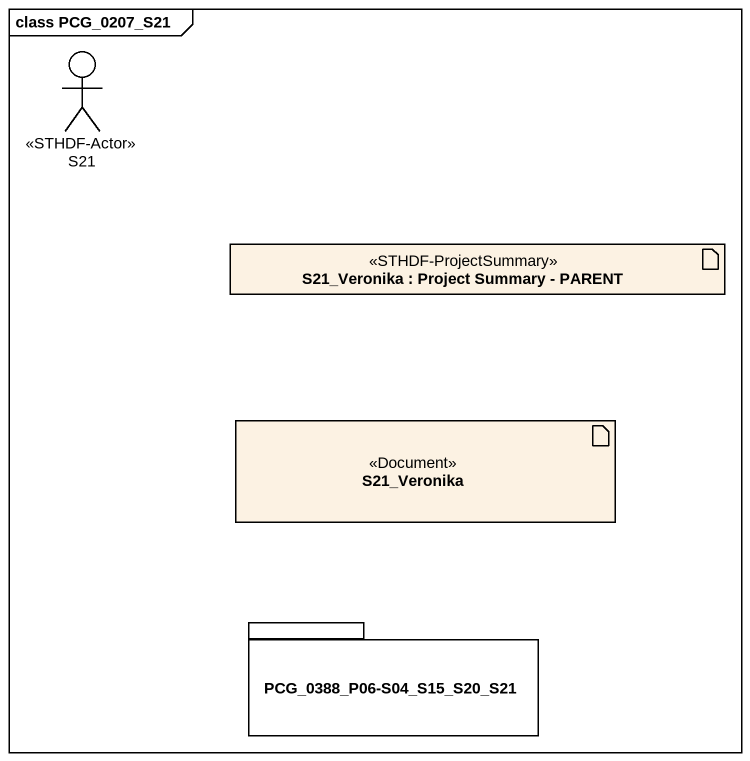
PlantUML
@startuml
mainframe class PCG_0207_S21
actor S21 <<STHDF-Actor>>
artifact "S21_Veronika : Project Summary - PARENT" as S21_Veronika <<STHDF-ProjectSummary>>
artifact "S21_Veronika" as S21_Veronika_2 <<Document>>
package "PCG_0388_P06-S04_S15_S20_S21" as PCG_0388_P06_S04_S15_S20_S21 {
}
@enduml
